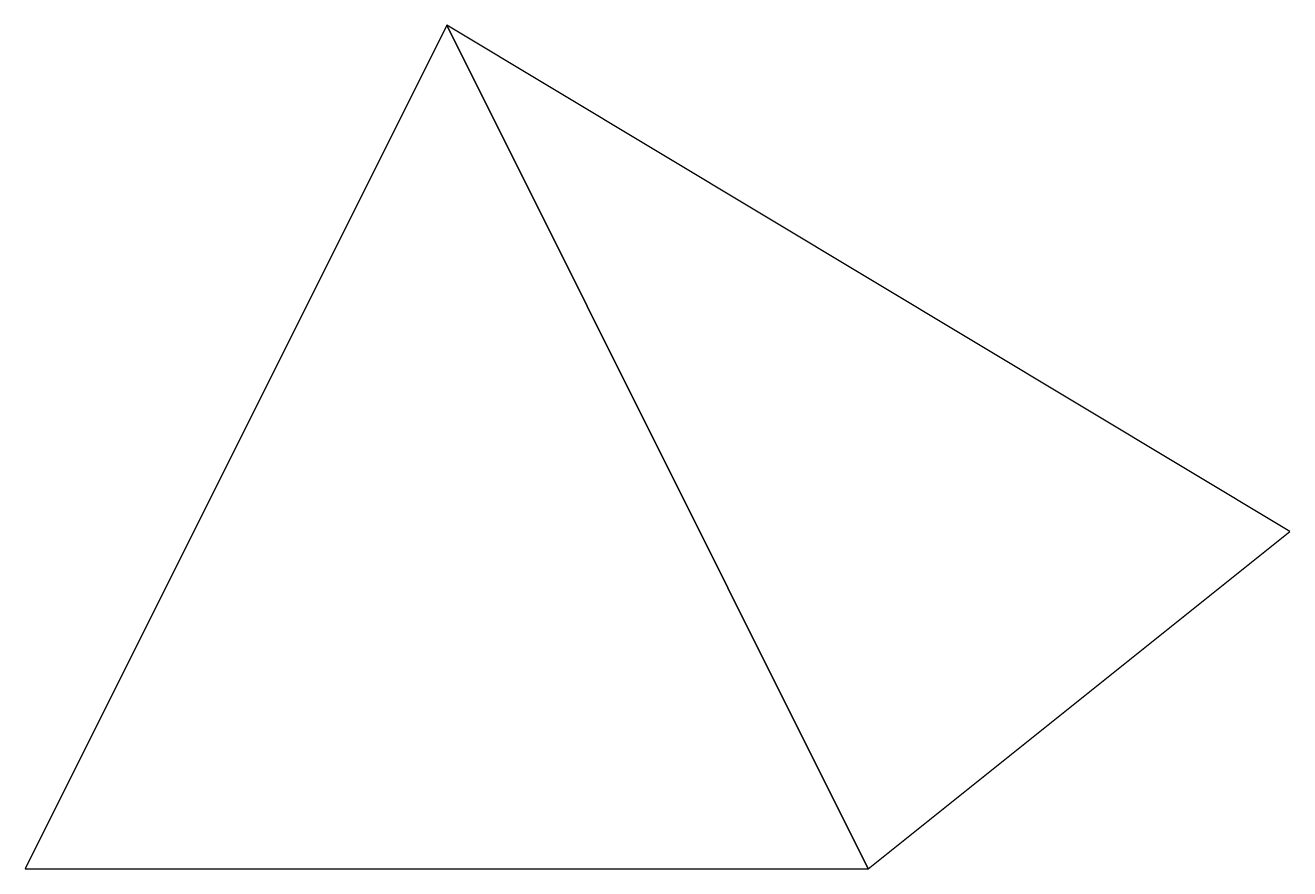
# Model space of a CAD drawing. Header units: metres. Extents: x 512000 to 512075, y 4512000 to 4512050.
import ezdxf

# ---------------------------------------------------------------- set-up
doc = ezdxf.new("R2010")
doc.units = ezdxf.units.M

msp = doc.modelspace()

# ---------------------------------------------------------------- linework, layer by layer
for points in [[(512000, 4512000, 950), (512050, 4512000, 940), (512025, 4512050, 935)], [(512050, 4512000, 940), (512075, 4512020, 930), (512025, 4512050, 935)]]:
    msp.add_3dface(points)

doc.saveas('drawing.dxf')
